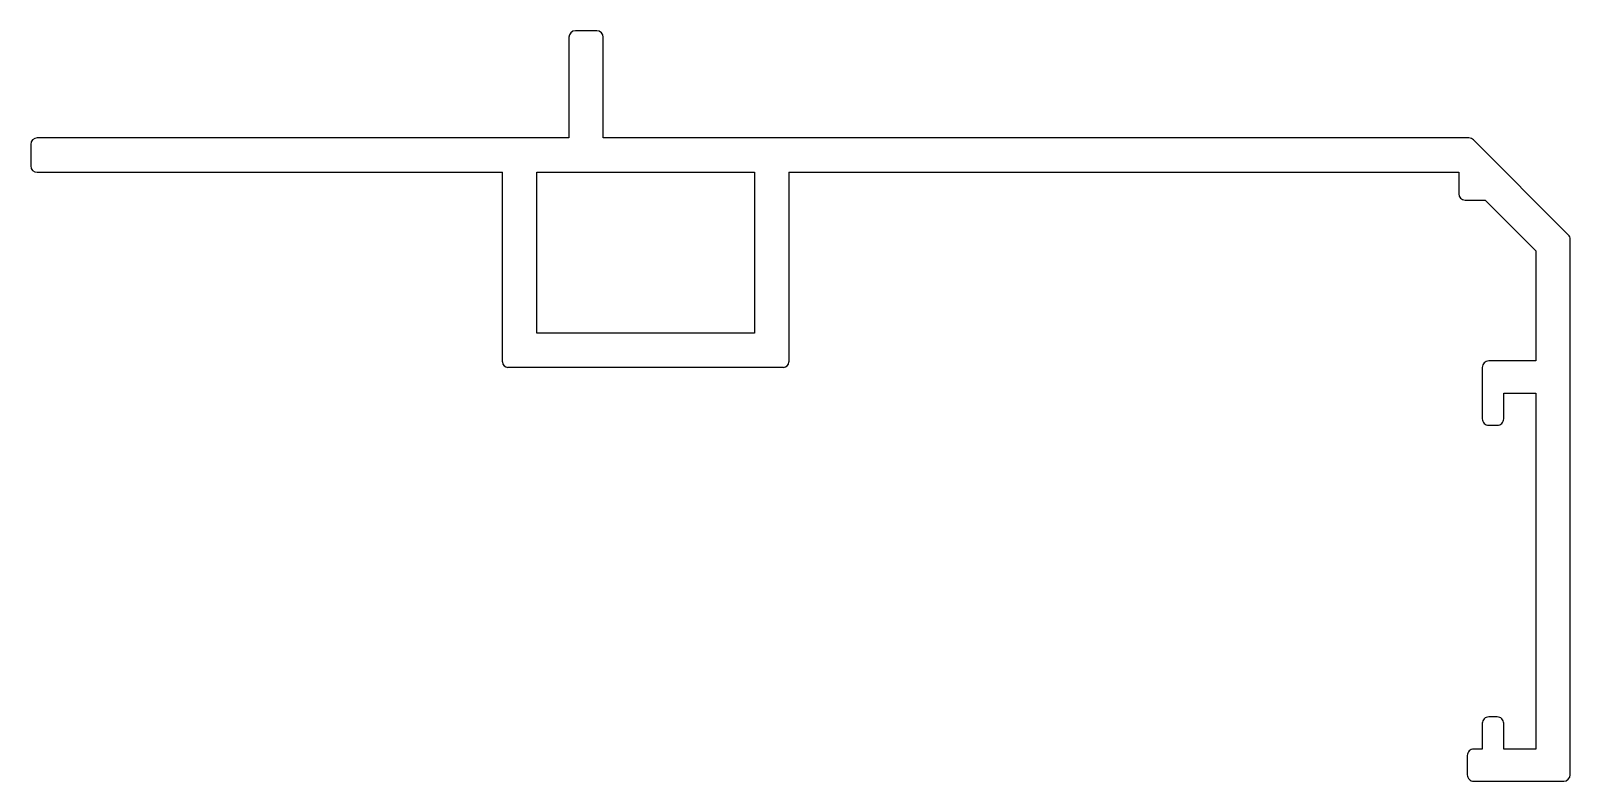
# Model space of a CAD drawing. Extents: x 2931.2 to 3003, y 1567.1 to 1602.1.
import ezdxf

# ---------------------------------------------------------------- set-up
doc = ezdxf.new("R2010")
doc.units = 0
doc.layers.get('0').update_dxf_attribs({"linetype": 'CONTINUOUS'})

msp = doc.modelspace()

# ---------------------------------------------------------------- linework, layer by layer
for p, q in [((2957.572, 1602.052), (2956.572, 1602.052)), ((2956.272, 1601.752), (2956.272, 1597.052)), ((2957.872, 1597.052), (2957.872, 1601.752)), ((2956.272, 1597.052), (2931.472, 1597.052)), ((2998.248, 1597.052), (2957.872, 1597.052)), ((3002.884, 1592.54), (2998.46, 1596.964)), ((2931.172, 1596.752), (2931.172, 1595.752)), ((2931.472, 1595.452), (2953.175, 1595.452)), ((2953.175, 1586.605), (2953.175, 1595.452)), ((2954.775, 1595.452), (2964.925, 1595.452)), ((2954.775, 1587.952), (2954.775, 1595.452)), ((2964.925, 1595.452), (2964.925, 1587.952)), ((2966.525, 1595.452), (2966.525, 1586.605)), ((2966.525, 1595.452), (2997.772, 1595.452)), ((2997.772, 1595.452), (2997.772, 1594.453)), ((2998.072, 1594.153), (2999.01, 1594.152)), ((2999.01, 1594.152), (3001.372, 1591.789)), ((3002.972, 1567.352), (3002.972, 1592.328)), ((3001.372, 1591.789), (3001.372, 1586.652)), ((2964.925, 1587.952), (2954.775, 1587.952)), ((2966.275, 1586.355), (2953.425, 1586.355)), ((2998.872, 1586.352), (2998.872, 1583.952)), ((3001.372, 1586.652), (2999.172, 1586.652)), ((2999.872, 1583.952), (2999.872, 1585.152)), ((2999.872, 1585.152), (3001.372, 1585.152)), ((3001.372, 1585.152), (3001.372, 1568.552)), ((2999.172, 1583.652), (2999.572, 1583.652)), ((2998.872, 1569.752), (2998.872, 1568.552)), ((2999.572, 1570.052), (2999.172, 1570.052)), ((2999.872, 1568.552), (2999.872, 1569.752)), ((2998.172, 1568.252), (2998.172, 1567.352)), ((2998.872, 1568.552), (2998.472, 1568.552)), ((3001.372, 1568.552), (2999.872, 1568.552)), ((2998.472, 1567.052), (3002.672, 1567.052))]:
    msp.add_line(p, q)
for centre, radius, start, end in [((2956.572, 1601.752), 0.3, 90, 180), ((2957.572, 1601.752), 0.3, 0, 90), ((2931.472, 1596.752), 0.3, 90, 180), ((2998.248, 1596.752), 0.3, 45, 90), ((2931.472, 1595.752), 0.3, 180, 270), ((2998.072, 1594.453), 0.3, 180, 269.93927), ((3002.672, 1592.328), 0.3, 0, 45), ((2953.425, 1586.605), 0.25, 180, 270), ((2966.275, 1586.605), 0.25, 270, 360), ((2999.172, 1586.352), 0.3, 89.99996, 180.00004), ((2999.172, 1583.952), 0.3, 179.99996, 270.00004), ((2999.572, 1583.952), 0.3, 269.99996, 0.00004), ((2999.172, 1569.752), 0.3, 89.99996, 180.00004), ((2999.572, 1569.752), 0.3, 359.99996, 90.00004), ((2998.472, 1568.252), 0.3, 89.99996, 180.00004), ((2998.472, 1567.352), 0.3, 179.99996, 270.00004), ((3002.672, 1567.352), 0.3, 270, 0)]:
    msp.add_arc(centre, radius, start, end)

doc.saveas('drawing.dxf')
